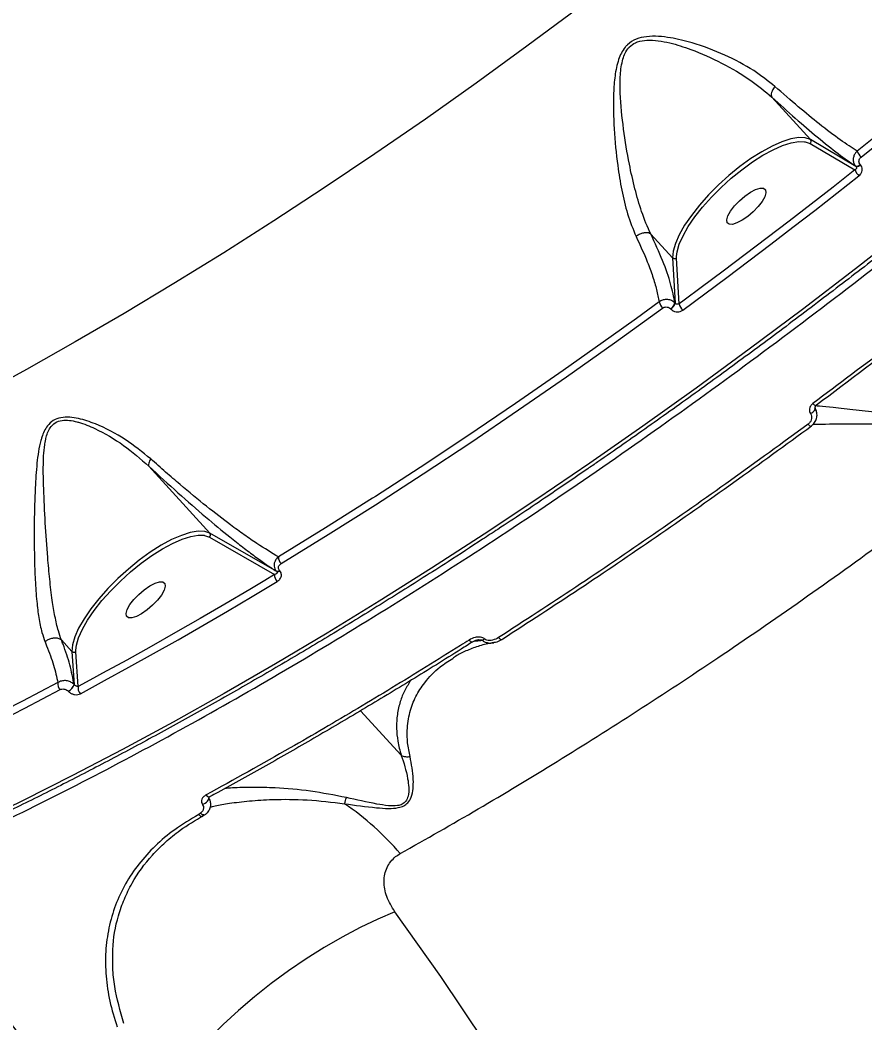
# Model space of a CAD drawing. Header units: millimetres. Extents: x -6028 to 5958, y -6064 to 4137.
# Drawn here: x 1161.4 to 1311.6, y -517.9 to -339.7 of the extents above; entities that cross this region are included whole.
import ezdxf

# ---------------------------------------------------------------- set-up
doc = ezdxf.new("R2010")
doc.units = ezdxf.units.MM
for name, color, linetype in [('DIKOM_ОБЪЕКТ', 7, 'Continuous'), ('DIKOM_РАЗМЕР_ЗОНА', 7, 'Continuous'), ('DIKOM_РАЗМЕР_ОБЪЕКТА', 7, 'Continuous')]:
    doc.layers.add(name, color=color, linetype=linetype)
doc.styles.add('style1', font='arial.ttf', dxfattribs={"width": 0.8})
doc.dimstyles.new('1-50', dxfattribs={"dimtxt": 300, "dimasz": 200, "dimexe": 100, "dimexo": 0, "dimgap": 100, "dimtad": 1, "dimtxsty": 'style1', "dimcen": 200, "dimclrd": 7, "dimclre": 7, "dimclrt": 7, "dimadec": 1, "dimazin": 2, "dimtfac": 1, "dimtmove": 0, "dimatfit": 2, "dimfxl": 0, "dimlwd": 25, "dimlwe": 18, "dimarcsym": 0})

# ---------------------------------------------------------------- blocks, each defined once
blk = doc.blocks.new('*D9')
at = {"layer": 'Defpoints', "color": 0, "transparency": 16777216}
for p in [(-6027.56, 1459.58), (4556.58, 1382.7), (4556.58, -5964.37)]:
    blk.add_point(p, dxfattribs=at)
at = {"layer": 'DIKOM_РАЗМЕР_ЗОНА', "color": 7, "lineweight": 18, "transparency": 16777216}
for p, q in [((-6027.56, 1459.58), (-6027.56, -6064.37)), ((4556.58, 1382.7), (4556.58, -6064.37))]:
    blk.add_line(p, q, dxfattribs=at)
at = {"layer": 'DIKOM_РАЗМЕР_ЗОНА', "color": 7, "lineweight": 25, "transparency": 16777216}
blk.add_line((-5827.56, -5964.37), (4356.58, -5964.37), dxfattribs=at)
at = {"layer": 'DIKOM_РАЗМЕР_ЗОНА', "color": 7, "transparency": 16777216}
for points in [[(-5827.56, -5931.03), (-5827.56, -5997.7), (-6027.56, -5964.37)], [(4356.58, -5931.03), (4356.58, -5997.7), (4556.58, -5964.37)]]:
    blk.add_solid(points, dxfattribs=at)
at = {"layer": 'DIKOM_РАЗМЕР_ЗОНА', "color": 7, "transparency": 16777216, "insert": (157.08, -5711.2), "char_height": 300, "attachment_point": 5, "style": 'style1'}
blk.add_mtext('10600', dxfattribs=at)
blk = doc.blocks.new('*D11')
at = {"layer": 'Defpoints', "color": 0, "transparency": 16777216}
for p in [(259.43, 2965.58), (1920.55, -3002.33), (4022.59, -3002.33)]:
    blk.add_point(p, dxfattribs=at)
at = {"layer": 'DIKOM_РАЗМЕР_ОБЪЕКТА', "color": 7, "lineweight": 18, "transparency": 16777216}
for p, q in [((259.43, 2965.58), (4122.59, 2965.58)), ((1920.55, -3002.33), (4122.59, -3002.33))]:
    blk.add_line(p, q, dxfattribs=at)
at = {"layer": 'DIKOM_РАЗМЕР_ОБЪЕКТА', "color": 7, "lineweight": 25, "transparency": 16777216}
blk.add_line((4022.59, 2765.58), (4022.59, -2802.33), dxfattribs=at)
at = {"layer": 'DIKOM_РАЗМЕР_ОБЪЕКТА', "color": 7, "transparency": 16777216}
for points in [[(3989.25, 2765.58), (4055.92, 2765.58), (4022.59, 2965.58)], [(3989.25, -2802.33), (4055.92, -2802.33), (4022.59, -3002.33)]]:
    blk.add_solid(points, dxfattribs=at)
at = {"layer": 'DIKOM_РАЗМЕР_ОБЪЕКТА', "color": 7, "transparency": 16777216, "insert": (3769.41, -24.42), "char_height": 300, "attachment_point": 5, "rotation": 90, "style": 'style1'}
blk.add_mtext('6000', dxfattribs=at)
blk = doc.blocks.new('*D12')
at = {"layer": 'Defpoints', "color": 0, "transparency": 16777216}
for p in [(3056.58, 1987.9), (-4027.97, 676.5), (3056.58, -3714.77)]:
    blk.add_point(p, dxfattribs=at)
at = {"layer": 'DIKOM_РАЗМЕР_ОБЪЕКТА', "color": 7, "lineweight": 18, "transparency": 16777216}
for p, q in [((3056.58, 1987.9), (3056.58, -3814.77)), ((-4027.97, 676.5), (-4027.97, -3814.77))]:
    blk.add_line(p, q, dxfattribs=at)
at = {"layer": 'DIKOM_РАЗМЕР_ОБЪЕКТА', "color": 7, "lineweight": 25, "transparency": 16777216}
blk.add_line((-3827.97, -3714.77), (2856.58, -3714.77), dxfattribs=at)
at = {"layer": 'DIKOM_РАЗМЕР_ОБЪЕКТА', "color": 7, "transparency": 16777216}
for points in [[(-3827.97, -3681.44), (-3827.97, -3748.11), (-4027.97, -3714.77)], [(2856.58, -3681.44), (2856.58, -3748.11), (3056.58, -3714.77)]]:
    blk.add_solid(points, dxfattribs=at)
at = {"layer": 'DIKOM_РАЗМЕР_ОБЪЕКТА', "color": 7, "transparency": 16777216, "insert": (20, -3461.6), "char_height": 300, "attachment_point": 5, "style": 'style1'}
blk.add_mtext('7100', dxfattribs=at)

msp = doc.modelspace()

# ---------------------------------------------------------------- linework, layer by layer
at = {"layer": 'DIKOM_ОБЪЕКТ', "color": 7, "linetype": 'Continuous', "lineweight": 15}
for p, q in [((1295.007, -353.388), (1301.889, -360.949)), ((1301.85, -361.645), (1309.79, -366.324)), ((1309.976, -365.715), (1301.889, -360.949)), ((1313.742, -360.16), (1310.182, -362.993)), ((1310.768, -365.401), (1310.717, -365.346)), ((1309.79, -366.324), (1309.497, -366.556)), ((1309.925, -365.66), (1309.976, -365.715)), ((1273.521, -377.72), (1277.386, -381.966)), ((1277.386, -381.966), (1277.843, -390.033)), ((1278.09, -382.024), (1278.088, -381.735)), ((1278.547, -390.109), (1278.09, -382.024)), ((1274.991, -389.785), (1270.95, -392.722)), ((1277.843, -390.033), (1277.808, -389.995)), ((1279.428, -389.462), (1278.547, -390.109)), ((1277.034, -391.018), (1277.069, -391.056)), ((1184.322, -418.984), (1195.169, -430.902)), ((1207.051, -437.732), (1195.169, -430.902)), ((1195.13, -431.597), (1206.672, -438.232)), ((1206.672, -438.232), (1204.937, -439.277)), ((1206.985, -437.66), (1207.051, -437.732)), ((1207.596, -437.589), (1207.53, -437.517)), ((1168.798, -449.867), (1168.793, -449.862)), ((1168.798, -449.867), (1170.666, -451.919)), ((1170.666, -451.919), (1171.052, -457.82)), ((1171.369, -451.976), (1171.367, -451.687)), ((1171.772, -458.121), (1171.369, -451.976)), ((1238.337, -453.148), (1238.453, -453.07)), ((1171.052, -457.82), (1171.032, -457.798)), ((1174.479, -456.666), (1171.772, -458.121)), ((1170.003, -458.984), (1170.024, -459.007)), ((1229.153, -470.371), (1221.952, -462.459)), ((1193.529, -480.675), (1193.184, -480.913))]:
    msp.add_line(p, q, dxfattribs=at)
at = {"layer": 'DIKOM_ОБЪЕКТ', "color": 7, "linetype": 'Continuous', "lineweight": 15, "flags": 128}
for points in [[(1310.89, -364.038), (1319.828, -356.881), (1328.733, -349.608), (1337.598, -342.223), (1346.416, -334.733), (1355.18, -327.142), (1363.884, -319.458), (1372.52, -311.685), (1381.083, -303.831)], [(1260.54, -337.663), (1251.513, -344.363), (1242.485, -350.906), (1233.464, -357.287), (1224.459, -363.498), (1215.477, -369.535), (1206.528, -375.392), (1197.62, -381.064), (1188.761, -386.544), (1179.959, -391.828), (1171.222, -396.911), (1162.559, -401.789), (1153.977, -406.456), (1145.485, -410.909), (1137.091, -415.143), (1128.801, -419.155), (1120.625, -422.94), (1112.569, -426.495), (1104.642, -429.817), (1096.85, -432.903), (1089.2, -435.749), (1081.701, -438.354), (1074.358, -440.715), (1067.179, -442.829)], [(1301.889, -360.949), (1300.973, -360.63), (1299.805, -360.587), (1298.411, -360.821), (1296.824, -361.327), (1295.082, -362.093), (1293.225, -363.101), (1291.296, -364.327), (1289.342, -365.743), (1287.406, -367.315), (1285.535, -369.008), (1283.772, -370.781), (1282.159, -372.593), (1280.733, -374.401), (1279.528, -376.163), (1278.571, -377.838), (1277.886, -379.388), (1277.488, -380.774), (1277.386, -381.966)], [(1278.088, -381.735), (1278.188, -380.868), (1278.575, -379.524), (1279.239, -378.021), (1280.167, -376.397), (1281.335, -374.688), (1282.718, -372.935), (1284.282, -371.178), (1285.992, -369.459), (1287.806, -367.818), (1289.683, -366.293), (1291.578, -364.92), (1293.448, -363.731), (1295.249, -362.754), (1296.939, -362.011), (1298.477, -361.521), (1299.828, -361.294), (1300.848, -361.317)], [(1300.848, -361.317), (1300.962, -361.335), (1301.85, -361.645)], [(1309.497, -366.556), (1305.895, -369.384), (1301.997, -372.419), (1298.094, -375.431), (1294.189, -378.418), (1290.28, -381.379), (1286.37, -384.315), (1282.459, -387.225), (1279.428, -389.462)], [(1279.183, -391.244), (1283.104, -388.354), (1287.025, -385.437), (1290.944, -382.494), (1294.861, -379.525), (1298.776, -376.531), (1302.688, -373.513), (1306.596, -370.47), (1310.5, -367.403)], [(1293.889, -369.869), (1293.963, -370.382), (1293.756, -371.089), (1293.283, -371.934), (1292.584, -372.848), (1291.714, -373.758), (1290.745, -374.589), (1289.755, -375.275), (1288.824, -375.759), (1288.027, -376.002), (1287.43, -375.986), (1287.08, -375.71), (1287.005, -375.198), (1287.213, -374.49), (1287.685, -373.645), (1288.385, -372.731), (1289.254, -371.821), (1290.223, -370.99), (1291.213, -370.305), (1292.144, -369.82), (1292.941, -369.577), (1293.539, -369.594), (1293.889, -369.869)], [(1319.287, -376.578), (1309.878, -383.928), (1300.449, -391.136), (1291.008, -398.195), (1281.562, -405.101), (1272.121, -411.847), (1262.692, -418.427), (1253.282, -424.836), (1243.901, -431.069), (1234.554, -437.121), (1225.252, -442.985), (1216.001, -448.658), (1206.809, -454.134), (1197.684, -459.41), (1188.633, -464.479), (1179.665, -469.339), (1170.787, -473.985), (1162.005, -478.414), (1153.329, -482.62)], [(1207.822, -436.308), (1216.194, -431.151), (1224.606, -425.838), (1233.054, -420.372), (1241.531, -414.757), (1250.032, -408.998), (1258.551, -403.097), (1267.083, -397.06), (1275.62, -390.89)], [(1270.95, -392.722), (1266.472, -395.942), (1257.96, -401.966), (1249.459, -407.853), (1240.977, -413.6), (1232.518, -419.202), (1224.574, -424.346)], [(1302.323, -407.836), (1302.446, -407.963), (1302.564, -408.069), (1302.672, -408.149), (1302.766, -408.2), (1302.842, -408.221), (1302.898, -408.211), (1302.906, -408.206)], [(1302.906, -408.206), (1302.931, -408.169), (1302.941, -408.098)], [(1301.897, -409.649), (1302.104, -409.525), (1302.298, -409.383), (1302.468, -409.231), (1302.604, -409.078), (1302.697, -408.934), (1302.743, -408.805), (1302.738, -408.701), (1302.722, -408.669)], [(1301.454, -411.518), (1301.572, -411.639), (1301.685, -411.741), (1301.79, -411.82), (1301.882, -411.874), (1301.96, -411.899), (1302.019, -411.896), (1302.059, -411.865), (1302.077, -411.806)], [(1224.574, -424.346), (1224.089, -424.656), (1215.695, -429.958), (1207.343, -435.104)], [(1195.169, -430.902), (1194.253, -430.582), (1193.084, -430.539), (1191.691, -430.773), (1190.104, -431.279), (1188.362, -432.045), (1186.505, -433.053), (1184.576, -434.279), (1182.621, -435.695), (1180.685, -437.268), (1178.814, -438.96), (1177.052, -440.733), (1175.438, -442.545), (1174.013, -444.353), (1172.807, -446.115), (1171.851, -447.791), (1171.166, -449.34), (1170.767, -450.727), (1170.666, -451.919)], [(1171.367, -451.687), (1171.468, -450.82), (1171.854, -449.475), (1172.519, -447.973), (1173.447, -446.348), (1174.616, -444.639), (1175.999, -442.886), (1177.563, -441.129), (1179.272, -439.41), (1181.087, -437.769), (1182.964, -436.244), (1184.859, -434.871), (1186.729, -433.683), (1188.53, -432.705), (1190.219, -431.963), (1191.758, -431.473), (1193.109, -431.246), (1194.128, -431.27)], [(1194.128, -431.27), (1194.242, -431.288), (1195.13, -431.597)], [(1172.152, -459.419), (1176.462, -457.095), (1180.792, -454.722), (1185.14, -452.301), (1189.507, -449.831), (1193.89, -447.314), (1198.29, -444.75), (1202.706, -442.14), (1207.136, -439.483)], [(1204.937, -439.277), (1202.252, -440.883), (1197.847, -443.487), (1193.458, -446.045), (1189.084, -448.556), (1184.728, -451.02), (1180.39, -453.436), (1176.071, -455.803), (1174.479, -456.666)], [(1187.169, -439.822), (1187.243, -440.334), (1187.035, -441.041), (1186.563, -441.886), (1185.863, -442.801), (1184.994, -443.71), (1184.025, -444.541), (1183.035, -445.227), (1182.104, -445.711), (1181.307, -445.955), (1180.709, -445.938), (1180.359, -445.662), (1180.285, -445.15), (1180.492, -444.443), (1180.965, -443.598), (1181.664, -442.683), (1182.534, -441.773), (1183.503, -440.942), (1184.493, -440.257), (1185.424, -439.773), (1186.221, -439.529), (1186.818, -439.546), (1187.169, -439.822)], [(1241.226, -449.883), (1241.352, -450.009), (1241.478, -450.11), (1241.6, -450.181), (1241.712, -450.221), (1241.811, -450.227), (1241.893, -450.199), (1241.9, -450.195)], [(1246.459, -449.455), (1246.579, -449.575), (1246.698, -449.673), (1246.814, -449.745), (1246.921, -449.789), (1247.017, -449.803), (1247.098, -449.787), (1247.121, -449.775)], [(1247.121, -449.775), (1247.161, -449.741), (1247.204, -449.668)], [(1168.153, -457.446), (1161.884, -460.732), (1155.662, -463.908), (1149.492, -466.975), (1143.374, -469.931), (1137.312, -472.775), (1131.308, -475.505), (1125.365, -478.12), (1119.485, -480.62)], [(1119.771, -481.926), (1125.663, -479.42), (1131.62, -476.799), (1137.637, -474.063), (1143.712, -471.213), (1149.843, -468.25), (1156.028, -465.177), (1162.263, -461.993), (1168.546, -458.701)], [(1193.856, -479.113), (1194.1, -479.013), (1194.345, -478.872), (1194.57, -478.703), (1194.758, -478.519), (1194.893, -478.335), (1194.964, -478.166), (1194.967, -478.026), (1194.94, -477.966)], [(1193.184, -480.913), (1193.306, -481.031), (1193.432, -481.125), (1193.558, -481.192), (1193.68, -481.228), (1193.794, -481.233), (1193.895, -481.207), (1193.91, -481.199)], [(1193.529, -480.675), (1193.69, -480.789), (1193.856, -480.872), (1194.018, -480.921), (1194.171, -480.934), (1194.306, -480.91), (1194.42, -480.851), (1194.437, -480.837)], [(1193.91, -481.199), (1193.981, -481.149), (1194.005, -481.125)], [(1228.054, -498.2), (1224.996, -499.501), (1221.862, -501.001), (1218.681, -502.686), (1215.481, -504.542), (1212.293, -506.551), (1209.145, -508.696), (1206.066, -510.955), (1203.084, -513.31), (1200.226, -515.738), (1197.519, -518.217), (1194.986, -520.725), (1192.651, -523.239), (1190.535, -525.736), (1188.659, -528.193), (1187.037, -530.588)], [(1312.964, -672.487), (1309.045, -659.258), (1304.785, -646.12), (1300.186, -633.082), (1295.249, -620.15), (1289.979, -607.331), (1284.378, -594.632), (1278.449, -582.061), (1272.195, -569.625), (1265.619, -557.329), (1258.726, -545.181), (1251.519, -533.188), (1244.002, -521.356), (1236.179, -509.691), (1228.054, -498.2)]]:
    msp.add_lwpolyline(points, dxfattribs=at)
at = {"layer": 'DIKOM_ОБЪЕКТ', "color": 7, "linetype": 'Continuous', "lineweight": 15}
for centre, radius, start, end in [((1301.504, -361.276), 0.505, 313.18746, 40.31093), ((1313.495, -361.513), 3.629, 204.0652, 224.09506), ((1310.004, -364.702), 0.961, 265.3323, 317.94419), ((1310.054, -364.757), 0.961, 265.32293, 317.95357), ((1312.84, -365.09), 3.29, 202.03812, 224.67724), ((1277.356, -389.169), 2.445, 194.6019, 224.74248), ((1276.143, -389.54), 1.726, 301.08576, 344.71435), ((1276.178, -389.578), 1.726, 301.08702, 344.7131), ((1280.821, -389.581), 2.335, 193.0538, 225.41808), ((1194.783, -431.229), 0.506, 313.2988, 40.32482), ((1208.983, -435.148), 1.64, 178.43101, 224.99545), ((1208.22, -438.369), 1.554, 174.94553, 225.77514), ((1207.109, -437.02), 0.652, 259.11082, 310.30781), ((1207.174, -437.091), 0.653, 259.14565, 310.27298), ((1243.144, -448.825), 1.161, 290.76487, 313.70591), ((1169.571, -457.691), 1.439, 170.22091, 224.58052), ((1169.187, -457.238), 1.928, 295.04878, 343.12555), ((1169.207, -457.26), 1.928, 295.04972, 343.11593), ((1173.134, -458.427), 1.396, 167.36781, 225.33228), ((1195.034, -477.081), 0.648, 211.77711, 286.51206), ((1211.879, -476.352), 7.692, 340.06766, 348.51602), ((1190.307, -521.074), 51.01, 40.65885, 55.62083)]:
    msp.add_arc(centre, radius, start, end, dxfattribs=at)
for points, knots in [([(1137.812, -491.644), (1140.978, -490.246), (1149.572, -486.451), (1163.985, -479.542), (1181.112, -470.719), (1198.605, -461.074), (1216.375, -450.669), (1234.341, -439.545), (1252.448, -427.734), (1270.668, -415.241), (1288.969, -402.099), (1307.294, -388.356), (1325.557, -374.076), (1343.673, -359.326), (1361.584, -344.147), (1379.255, -328.556), (1396.662, -312.586), (1413.753, -296.292), (1430.45, -279.75), (1446.674, -263.035), (1462.369, -246.199), (1477.499, -229.268), (1492.049, -212.272), (1505.98, -195.264), (1519.228, -178.322), (1531.731, -161.528), (1543.441, -144.933), (1554.323, -128.572), (1564.377, -112.464), (1573.577, -96.66), (1581.883, -81.231), (1589.255, -66.249), (1595.359, -52.444), (1600.337, -39.752), (1604.338, -28.1), (1607.601, -16.868), (1610.115, -6.103), (1611.861, 4.099), (1612.835, 13.712), (1613.083, 21.834), (1612.812, 26.617), (1612.701, 28.566)], [0, 0, 0, 0, 0.0156528, 0.04248985, 0.06941153, 0.0963763, 0.12334105, 0.15026276, 0.17709987, 0.20393689, 0.23085856, 0.25782329, 0.28478808, 0.31170974, 0.3385468, 0.36538389, 0.39230554, 0.4192703, 0.44623507, 0.47315673, 0.49999378, 0.52683087, 0.55375249, 0.58071731, 0.60768201, 0.63460366, 0.66144074, 0.68827776, 0.71519938, 0.74216405, 0.76912881, 0.79605055, 0.82288755, 0.84596662, 0.86916829, 0.89239741, 0.91562643, 0.93882812, 0.96158796, 0.98434806, 1, 1, 1, 1]), ([(1229.004, -487.838), (1233.602, -485.233), (1242.805, -480.021), (1256.869, -471.527), (1271.078, -462.568), (1285.61, -452.988), (1300.435, -442.789), (1315.526, -431.973), (1330.639, -420.71), (1346.166, -408.69), (1362.067, -395.897), (1378.286, -382.331), (1394.494, -368.248), (1410.629, -353.674), (1426.632, -338.65), (1442.133, -323.524), (1457.088, -308.351), (1471.47, -293.186), (1485.531, -277.764), (1499.206, -262.127), (1512.435, -246.327), (1524.917, -230.723), (1536.626, -215.366), (1547.556, -200.297), (1557.895, -185.258), (1567.58, -170.304), (1576.559, -155.489), (1584.103, -142.084), (1590.387, -130.052), (1595.607, -119.294), (1600.298, -108.781), (1604.44, -98.552), (1608.016, -88.652), (1611.019, -79.081), (1613.494, -69.811), (1614.652, -63.936), (1615.232, -60.998)], [0, 0, 0, 0, 0.0277652, 0.0555638, 0.0833622, 0.1111275, 0.1400314, 0.1689728, 0.1979142, 0.2268179, 0.2582447, 0.2896958, 0.3211226, 0.3534672, 0.3858385, 0.4181832, 0.449506, 0.480853, 0.5121758, 0.5444126, 0.5766757, 0.6089124, 0.640161, 0.6714336, 0.702682, 0.7348412, 0.7670267, 0.7991857, 0.8241464, 0.849107, 0.874267, 0.8994271, 0.9244696, 0.9495121, 0.9747561, 1, 1, 1, 1]), ([(1295.583, -351.496), (1294.36, -350.524), (1291.696, -348.408), (1286.671, -345.801), (1281.632, -343.882), (1277.615, -342.897), (1274.878, -342.556), (1272.821, -342.565), (1270.879, -342.991), (1269.644, -343.773), (1268.532, -344.984), (1267.645, -346.825), (1267.099, -349.621), (1266.79, -353.735), (1266.927, -359.099), (1267.487, -364.922), (1268.325, -369.977), (1269.33, -374.343), (1270.356, -376.851), (1270.889, -378.154)], [0, 0, 0, 0, 0.0790202, 0.1721801, 0.2680601, 0.3287301, 0.3610597, 0.3939002, 0.4223328, 0.4513203, 0.4599443, 0.4989931, 0.5446057, 0.591436, 0.6876204, 0.7865818, 0.8546775, 0.924445, 1, 1, 1, 1]), ([(1273.517, -377.716), (1273.517, -377.715), (1272.92, -376.505), (1271.874, -373.912), (1270.652, -369.675), (1269.551, -364.758), (1268.609, -359.039), (1268.073, -353.831), (1268.045, -349.767), (1268.32, -347.09), (1269.023, -345.284), (1269.908, -344.257), (1270.516, -343.834), (1271.557, -343.409), (1272.932, -343.195), (1274.869, -343.333), (1277.488, -343.855), (1281.32, -345.081), (1286.217, -347.274), (1291.086, -350.122), (1293.849, -352.365), (1295.006, -353.386), (1295.006, -353.386)], [0, 0, 0, 0, 0.000033, 0.0757467, 0.1448045, 0.2155397, 0.3132731, 0.4135102, 0.4588792, 0.5050098, 0.5417996, 0.5497221, 0.5702066, 0.5763434, 0.6030615, 0.6346131, 0.6669132, 0.7278318, 0.8227086, 0.9198195, 0.9999834, 1, 1, 1, 1]), ([(1295.583, -351.496), (1295.535, -351.557), (1295.393, -351.734), (1295.156, -352.102), (1294.946, -352.581), (1294.867, -353.065), (1294.959, -353.279), (1295.006, -353.386)], [0, 0, 0, 0, 0.087317, 0.2536174, 0.5023989, 0.7512108, 1, 1, 1, 1]), ([(1310.182, -362.993), (1309.231, -362.379), (1307.302, -361.135), (1303.69, -358.373), (1299.774, -355.172), (1296.991, -352.73), (1295.583, -351.496)], [0, 0, 0, 0, 0.26256012, 0.5326637, 0.76364914, 1, 1, 1, 1]), ([(1295.006, -353.386), (1295.006, -353.387), (1295.006, -353.387), (1295.007, -353.388), (1295.007, -353.388), (1295.007, -353.388)], [0, 0, 0, 0, 0.383366, 0.9092902, 1, 1, 1, 1]), ([(1295.007, -353.388), (1296.428, -354.673), (1299.303, -357.273), (1303.277, -360.651), (1306.982, -363.622), (1308.935, -364.974), (1309.925, -365.66)], [0, 0, 0, 0, 0.2328892, 0.4712979, 0.7319737, 1, 1, 1, 1]), ([(1310.182, -362.993), (1310.06, -363.119), (1309.786, -363.403), (1309.533, -363.957), (1309.455, -364.574), (1309.573, -365.178), (1309.808, -365.499), (1309.925, -365.66)], [0, 0, 0, 0, 0.1700313, 0.3807961, 0.5866929, 0.7931048, 1, 1, 1, 1]), ([(1310.5, -367.403), (1310.602, -367.311), (1310.829, -367.104), (1311.045, -366.691), (1311.12, -366.227), (1311.039, -365.77), (1310.858, -365.524), (1310.768, -365.401)], [0, 0, 0, 0, 0.1741834, 0.3895887, 0.5958167, 0.7978914, 1, 1, 1, 1]), ([(1310.717, -365.346), (1310.658, -365.265), (1310.538, -365.103), (1310.485, -364.802), (1310.535, -364.5), (1310.677, -364.232), (1310.824, -364.098), (1310.89, -364.038)], [0, 0, 0, 0, 0.2039697, 0.4080181, 0.6135369, 0.8265304, 1, 1, 1, 1]), ([(1309.976, -365.715), (1310.001, -365.749), (1310.032, -365.789), (1310.065, -365.878), (1310.075, -365.986), (1310.024, -366.125), (1309.925, -366.243), (1309.832, -366.299), (1309.79, -366.324)], [0, 0, 0, 0, 0.14439, 0.1755184, 0.3625533, 0.5710411, 0.804785, 1, 1, 1, 1]), ([(1273.517, -377.716), (1273.381, -377.646), (1273.108, -377.506), (1272.525, -377.485), (1271.891, -377.611), (1271.363, -377.84), (1271.042, -378.04), (1270.92, -378.131), (1270.889, -378.154)], [0, 0, 0, 0, 0.2126708, 0.4254055, 0.6381009, 0.850801, 0.9618984, 1, 1, 1, 1]), ([(1273.521, -377.72), (1273.52, -377.719), (1273.519, -377.717), (1273.518, -377.716), (1273.517, -377.716)], [0, 0, 0, 0, 0.6042685, 1, 1, 1, 1]), ([(1277.808, -389.995), (1277.594, -388.895), (1277.162, -386.669), (1275.723, -382.52), (1274.26, -379.33), (1273.521, -377.72)], [0, 0, 0, 0, 0.3257376, 0.6596843, 1, 1, 1, 1]), ([(1318.328, -378.157), (1318.078, -378.355), (1314.871, -380.901), (1308.685, -385.68), (1299.777, -392.478), (1290.856, -399.129), (1281.931, -405.65), (1273.012, -412.013), (1266.469, -416.612), (1262.907, -419.041), (1262.309, -419.448)], [0, 0, 0, 0, 0.013452, 0.1725224, 0.3315939, 0.490667, 0.6497433, 0.8088217, 0.9679018, 1, 1, 1, 1]), ([(1270.889, -378.154), (1271.6, -379.692), (1272.759, -382.197), (1273.876, -385.275), (1274.606, -387.688), (1274.861, -389.078), (1274.991, -389.785)], [0, 0, 0, 0, 0.3422184, 0.5572701, 0.7746042, 1, 1, 1, 1]), ([(1337.325, -380.774), (1336.812, -381.186), (1334.249, -383.245), (1327.155, -388.889), (1316.003, -397.588), (1306.886, -404.418), (1302.323, -407.836)], [0, 0, 0, 0, 0.0441414, 0.2207136, 0.6100128, 1, 1, 1, 1]), ([(1302.941, -408.098), (1308.769, -403.727), (1320.442, -394.972), (1332.047, -385.728), (1337.857, -381.099)], [0, 0, 0, 0, 0.4992724, 1, 1, 1, 1]), ([(1278.09, -382.024), (1278.075, -382.035), (1278.046, -382.055), (1277.965, -382.097), (1277.837, -382.134), (1277.667, -382.128), (1277.506, -382.074), (1277.426, -382.002), (1277.386, -381.966)], [0, 0, 0, 0, 0.070269, 0.141431, 0.3561154, 0.5707507, 0.7854023, 1, 1, 1, 1]), ([(1277.808, -389.995), (1277.706, -389.9), (1277.451, -389.66), (1276.908, -389.416), (1276.236, -389.332), (1275.555, -389.443), (1275.179, -389.671), (1274.991, -389.785)], [0, 0, 0, 0, 0.1423696, 0.3572703, 0.5716811, 0.7857329, 1, 1, 1, 1]), ([(1278.547, -390.109), (1278.5, -390.135), (1278.406, -390.189), (1278.235, -390.211), (1278.067, -390.184), (1277.931, -390.119), (1277.868, -390.057), (1277.843, -390.033)], [0, 0, 0, 0, 0.2150279, 0.4300947, 0.6448559, 0.8593534, 1, 1, 1, 1]), ([(1275.62, -390.89), (1275.714, -390.833), (1275.903, -390.721), (1276.245, -390.671), (1276.582, -390.718), (1276.855, -390.846), (1276.983, -390.969), (1277.034, -391.018)], [0, 0, 0, 0, 0.2142693, 0.4284356, 0.6428824, 0.8576926, 1, 1, 1, 1]), ([(1277.069, -391.056), (1277.144, -391.129), (1277.335, -391.312), (1277.741, -391.503), (1278.245, -391.574), (1278.758, -391.498), (1279.041, -391.329), (1279.183, -391.244)], [0, 0, 0, 0, 0.1407595, 0.3552677, 0.5700418, 0.7849645, 1, 1, 1, 1]), ([(1302.344, -411.55), (1302.487, -411.545), (1303.233, -411.519), (1305.508, -411.461), (1309.211, -411.439), (1313.866, -411.498), (1318.049, -411.562), (1321.491, -411.535), (1324.246, -411.38), (1326.776, -411.003), (1328.938, -410.184), (1330.491, -408.991), (1331.552, -407.369), (1332.202, -405.552), (1332.79, -402.683), (1332.987, -398.983), (1332.86, -395.913), (1332.679, -394.43), (1332.642, -394.13)], [0, 0, 0, 0, 0.0178161, 0.0930493, 0.1942301, 0.2983825, 0.3968047, 0.447226, 0.4975876, 0.5521782, 0.5864582, 0.6213322, 0.658936, 0.7011305, 0.7444695, 0.8560603, 0.9708105, 1, 1, 1, 1]), ([(1330.117, -394.092), (1330.117, -394.093), (1330.199, -394.39), (1330.569, -395.884), (1331.111, -398.913), (1331.401, -402.534), (1331.189, -405.375), (1330.808, -407.096), (1330.026, -408.556), (1329.136, -409.299), (1328.166, -409.83), (1326.606, -410.305), (1324.261, -410.421), (1321.692, -410.315), (1318.395, -410.006), (1314.396, -409.532), (1309.855, -408.989), (1306.224, -408.601), (1303.84, -408.379), (1302.992, -408.294), (1302.748, -408.27)], [0, 0, 0, 0, 0.0001094, 0.0295252, 0.1423158, 0.2575715, 0.2985798, 0.3403448, 0.3747096, 0.4000114, 0.4057999, 0.4370249, 0.4891598, 0.5383723, 0.5876457, 0.6885673, 0.7915259, 0.8967265, 0.970228, 1, 1, 1, 1]), ([(1302.323, -407.836), (1302.272, -407.877), (1302.085, -408.026), (1301.842, -408.344), (1301.691, -408.791), (1301.692, -409.248), (1301.829, -409.515), (1301.897, -409.649)], [0, 0, 0, 0, 0.0918586, 0.3355727, 0.5630805, 0.7814428, 1, 1, 1, 1]), ([(1301.897, -409.649), (1301.966, -409.786), (1302.105, -410.06), (1302.107, -410.529), (1301.952, -410.99), (1301.702, -411.321), (1301.507, -411.476), (1301.454, -411.518)], [0, 0, 0, 0, 0.2168852, 0.4335071, 0.6619887, 0.9080915, 1, 1, 1, 1]), ([(1302.077, -411.806), (1302.16, -411.734), (1302.466, -411.467), (1302.853, -410.897), (1303.075, -410.108), (1303.041, -409.313), (1302.803, -408.857), (1302.683, -408.627)], [0, 0, 0, 0, 0.0902995, 0.3322278, 0.5590739, 0.7776057, 1, 1, 1, 1]), ([(1302.912, -408.211), (1302.874, -408.239), (1302.774, -408.311), (1302.7, -408.453), (1302.675, -408.573), (1302.711, -408.636), (1302.729, -408.668)], [0, 0, 0, 0, 0.1586856, 0.420711, 0.7046267, 1, 1, 1, 1]), ([(1184.661, -417.704), (1183.185, -416.505), (1180.194, -414.076), (1175.73, -411.732), (1172.327, -410.575), (1170.245, -410.24), (1168.686, -410.281), (1167.28, -410.792), (1166.056, -411.965), (1165.469, -413.291), (1164.814, -415.487), (1164.39, -418.472), (1164.074, -423.321), (1163.939, -428.967), (1163.954, -434.5), (1164.112, -439.245), (1164.361, -442.829), (1164.758, -445.97), (1165.24, -448.381), (1165.688, -449.654), (1165.876, -450.188)], [0, 0, 0, 0, 0.0952097, 0.1929564, 0.2448008, 0.2710692, 0.2981699, 0.3242901, 0.3503868, 0.3910753, 0.4019412, 0.471963, 0.543809, 0.6393965, 0.7378503, 0.7988542, 0.8613624, 0.9113729, 0.9628361, 1, 1, 1, 1]), ([(1168.793, -449.862), (1168.793, -449.861), (1168.59, -449.341), (1168.167, -448.071), (1167.618, -445.702), (1167.119, -442.625), (1166.7, -439.094), (1166.29, -434.46), (1165.899, -429.009), (1165.653, -423.483), (1165.513, -418.684), (1165.698, -415.749), (1166.13, -413.581), (1166.552, -412.31), (1167.608, -411.19), (1168.859, -410.775), (1170.21, -410.802), (1171.197, -411.007), (1172.718, -411.428), (1175.597, -412.615), (1179.93, -415.143), (1182.858, -417.704), (1184.322, -418.984)], [0, 0, 0, 0, 0.0000226, 0.0363145, 0.0868666, 0.1374741, 0.2000248, 0.2626574, 0.3615632, 0.4606176, 0.5321661, 0.6034454, 0.6140969, 0.65307, 0.6771854, 0.7012026, 0.7242273, 0.7474007, 0.7523225, 0.8038434, 0.9018845, 1, 1, 1, 1]), ([(1301.454, -411.518), (1296.87, -414.871), (1287.701, -421.578), (1273.931, -431.223), (1260.165, -440.576), (1251.028, -446.496), (1246.459, -449.455)], [0, 0, 0, 0, 0.2491005, 0.4981996, 0.7490999, 1, 1, 1, 1]), ([(1247.204, -449.668), (1251.73, -446.735), (1260.781, -440.871), (1274.483, -431.562), (1288.254, -421.918), (1297.469, -415.177), (1302.077, -411.806)], [0, 0, 0, 0, 0.2490998, 0.4982006, 0.7490997, 1, 1, 1, 1]), ([(1184.661, -417.704), (1184.625, -417.761), (1184.507, -417.947), (1184.34, -418.293), (1184.227, -418.703), (1184.289, -418.889), (1184.32, -418.982)], [0, 0, 0, 0, 0.107463, 0.3494848, 0.6746925, 1, 1, 1, 1]), ([(1207.343, -435.104), (1206.129, -434.384), (1204.293, -433.297), (1201.294, -431.219), (1198.373, -429.091), (1194.627, -426.192), (1190.688, -422.949), (1187.321, -420.064), (1185.548, -418.49), (1184.661, -417.704)], [0, 0, 0, 0, 0.2227155, 0.336732, 0.4507471, 0.6310031, 0.8132776, 0.9066473, 1, 1, 1, 1]), ([(1184.32, -418.982), (1186.072, -420.595), (1189.62, -423.864), (1194.423, -428.038), (1198.199, -431.169), (1201.057, -433.426), (1203.225, -435.065), (1205.23, -436.507), (1206.4, -437.276), (1206.985, -437.66)], [0, 0, 0, 0, 0.1852065, 0.3752253, 0.5580272, 0.6672734, 0.776524, 0.8882647, 1, 1, 1, 1]), ([(1184.322, -418.984), (1184.322, -418.984), (1184.321, -418.983), (1184.321, -418.983), (1184.32, -418.982), (1184.32, -418.982)], [0, 0, 0, 0, 0.4504368, 0.8305187, 1, 1, 1, 1]), ([(1262.309, -419.448), (1259.942, -421.071), (1254.61, -424.726), (1248.382, -428.892), (1244.533, -431.393), (1243.629, -431.98)], [0, 0, 0, 0, 0.3791683, 0.8541848, 1, 1, 1, 1]), ([(1243.629, -431.98), (1241.585, -433.317), (1236.593, -436.581), (1228.694, -441.584), (1219.933, -447.01), (1211.223, -452.256), (1202.569, -457.326), (1193.978, -462.213), (1185.457, -466.916), (1177.011, -471.429), (1168.647, -475.751), (1160.371, -479.877), (1152.19, -483.804), (1144.109, -487.529), (1136.134, -491.051), (1128.273, -494.365), (1120.529, -497.469), (1112.909, -500.362), (1105.419, -503.04), (1098.064, -505.502), (1090.849, -507.745), (1083.781, -509.769), (1076.864, -511.571), (1070.103, -513.149), (1063.503, -514.505), (1057.071, -515.631), (1051.725, -516.408), (1048.554, -516.771), (1047.418, -516.902)], [0, 0, 0, 0, 0.0274276, 0.0670042, 0.1065822, 0.1461614, 0.1857419, 0.2253238, 0.2649074, 0.3044929, 0.3440803, 0.3836692, 0.4232606, 0.4628551, 0.5024511, 0.542051, 0.5816533, 0.6212583, 0.6608677, 0.7004804, 0.7400966, 0.7797175, 0.8193416, 0.8589706, 0.8986036, 0.9382407, 0.9778814, 1, 1, 1, 1]), ([(1207.343, -435.104), (1207.312, -435.129), (1207.103, -435.303), (1206.804, -435.671), (1206.588, -436.222), (1206.557, -436.747), (1206.675, -437.246), (1206.881, -437.521), (1206.985, -437.66)], [0, 0, 0, 0, 0.0391292, 0.268311, 0.4663842, 0.6436499, 0.8199326, 1, 1, 1, 1]), ([(1207.53, -437.517), (1207.478, -437.447), (1207.374, -437.307), (1207.328, -437.063), (1207.367, -436.813), (1207.509, -436.558), (1207.684, -436.395), (1207.805, -436.319), (1207.822, -436.308)], [0, 0, 0, 0, 0.1672746, 0.3344243, 0.5091488, 0.7130436, 0.9577456, 1, 1, 1, 1]), ([(1207.051, -437.732), (1207.065, -437.75), (1207.094, -437.787), (1207.124, -437.863), (1207.117, -437.957), (1207.051, -438.059), (1206.917, -438.156), (1206.777, -438.208), (1206.685, -438.229), (1206.672, -438.232)], [0, 0, 0, 0, 0.0551958, 0.1097823, 0.2436504, 0.4175073, 0.6517542, 0.9518155, 1, 1, 1, 1]), ([(1207.136, -439.483), (1207.162, -439.467), (1207.351, -439.349), (1207.627, -439.092), (1207.847, -438.686), (1207.906, -438.292), (1207.836, -437.913), (1207.676, -437.697), (1207.596, -437.589)], [0, 0, 0, 0, 0.0392269, 0.2872354, 0.4951769, 0.6709959, 0.8352968, 1, 1, 1, 1]), ([(1165.876, -450.188), (1165.896, -450.169), (1166.062, -450.017), (1166.443, -449.761), (1167.07, -449.529), (1167.729, -449.462), (1168.347, -449.562), (1168.644, -449.762), (1168.793, -449.862)], [0, 0, 0, 0, 0.02595369, 0.20955943, 0.40717065, 0.60476957, 0.8023664, 1, 1, 1, 1]), ([(1165.876, -450.188), (1165.971, -450.422), (1166.567, -451.892), (1167.494, -454.483), (1167.93, -456.446), (1168.153, -457.446)], [0, 0, 0, 0, 0.08498044, 0.5334627, 1, 1, 1, 1]), ([(1171.032, -457.798), (1170.822, -456.665), (1170.426, -454.516), (1169.484, -451.67), (1168.892, -450.113), (1168.798, -449.867)], [0, 0, 0, 0, 0.4843369, 0.9185217, 1, 1, 1, 1]), ([(1241.226, -449.883), (1240.717, -450.205), (1238.171, -451.816), (1231.563, -455.944), (1221.453, -462.087), (1208.377, -469.755), (1199.456, -474.678), (1194.483, -477.422)], [0, 0, 0, 0, 0.0321559, 0.160792, 0.4182839, 0.6757751, 1, 1, 1, 1]), ([(1241.898, -450.18), (1241.205, -450.624), (1237.563, -452.951), (1231.021, -456.992), (1222.293, -462.283), (1213.646, -467.373), (1205.078, -472.261), (1198.935, -475.696), (1195.669, -477.448), (1195.214, -477.692)], [0, 0, 0, 0, 0.043785, 0.229851, 0.4154894, 0.6004876, 0.7850546, 0.9700186, 1, 1, 1, 1]), ([(1245.624, -450.328), (1245.26, -450.393), (1244.053, -450.61), (1242.222, -451.186), (1240.153, -452.008), (1238.97, -452.702), (1238.399, -453.037)], [0, 0, 0, 0, 0.1263126, 0.418967, 0.7195839, 1, 1, 1, 1]), ([(1243.947, -449.665), (1243.904, -449.632), (1243.767, -449.527), (1243.438, -449.393), (1242.921, -449.33), (1242.113, -449.423), (1241.577, -449.701), (1241.226, -449.883)], [0, 0, 0, 0, 0.0555033, 0.17839, 0.3494893, 0.572869, 1, 1, 1, 1]), ([(1242.917, -449.837), (1242.898, -449.838), (1242.699, -449.843), (1242.332, -449.954), (1242.054, -450.125), (1241.91, -450.215)], [0, 0, 0, 0, 0.0484213, 0.5053496, 1, 1, 1, 1]), ([(1242.165, -450.074), (1242.286, -450.06), (1242.747, -450.006), (1243.212, -449.951), (1243.556, -449.911)], [0, 0, 0, 0, 0.2615234, 1, 1, 1, 1]), ([(1242.917, -449.839), (1242.969, -449.833), (1243.103, -449.815), (1243.297, -449.825), (1243.47, -449.859), (1243.538, -449.9), (1243.556, -449.911)], [0, 0, 0, 0, 0.27047316, 0.68969148, 0.91897775, 1, 1, 1, 1]), ([(1243.556, -449.911), (1243.619, -449.961), (1243.823, -450.125), (1244.282, -450.338), (1244.927, -450.464), (1245.386, -450.395), (1245.607, -450.362)], [0, 0, 0, 0, 0.1145859, 0.3712633, 0.69726, 1, 1, 1, 1]), ([(1246.459, -449.455), (1246.125, -449.632), (1245.632, -449.893), (1244.887, -449.98), (1244.418, -449.922), (1244.113, -449.794), (1243.985, -449.695), (1243.947, -449.665)], [0, 0, 0, 0, 0.4385443, 0.6486837, 0.8192208, 0.9451556, 1, 1, 1, 1]), ([(1247.115, -449.764), (1247.031, -449.821), (1246.672, -450.061), (1246.16, -450.288), (1245.71, -450.341), (1245.606, -450.353)], [0, 0, 0, 0, 0.1910072, 0.8133542, 1, 1, 1, 1]), ([(1171.369, -451.976), (1171.358, -451.984), (1171.329, -452.005), (1171.249, -452.048), (1171.117, -452.086), (1170.947, -452.08), (1170.785, -452.026), (1170.706, -451.955), (1170.666, -451.919)], [0, 0, 0, 0, 0.05365, 0.1414404, 0.3560758, 0.5707911, 0.7853134, 1, 1, 1, 1]), ([(1230.736, -470.598), (1230.568, -469.779), (1230.233, -468.142), (1230.184, -465.49), (1230.604, -462.681), (1231.695, -459.876), (1233.462, -457.151), (1235.627, -454.852), (1237.561, -453.636), (1238.337, -453.148)], [0, 0, 0, 0, 0.0958663, 0.1917862, 0.3454907, 0.4997211, 0.6537354, 0.8609992, 1, 1, 1, 1]), ([(1171.032, -457.798), (1170.964, -457.731), (1170.741, -457.51), (1170.232, -457.225), (1169.512, -457.069), (1168.763, -457.127), (1168.356, -457.34), (1168.153, -457.446)], [0, 0, 0, 0, 0.0942741, 0.3122778, 0.5411861, 0.7714048, 1, 1, 1, 1]), ([(1171.772, -458.121), (1171.72, -458.123), (1171.621, -458.126), (1171.44, -458.077), (1171.275, -458), (1171.165, -457.923), (1171.098, -457.868), (1171.069, -457.838), (1171.052, -457.82)], [0, 0, 0, 0, 0.2685451, 0.5229014, 0.7426522, 0.8691919, 0.9243426, 1, 1, 1, 1]), ([(1230.868, -457.068), (1230.495, -457.645), (1229.743, -458.806), (1228.942, -460.818), (1228.422, -463.056), (1228.294, -465.419), (1228.495, -467.843), (1228.933, -469.526), (1229.153, -470.371)], [0, 0, 0, 0, 0.17288939, 0.34766157, 0.52605104, 0.70436656, 0.85150725, 1, 1, 1, 1]), ([(1168.546, -458.701), (1168.649, -458.659), (1168.856, -458.575), (1169.233, -458.578), (1169.597, -458.68), (1169.856, -458.836), (1169.969, -458.95), (1170.003, -458.984)], [0, 0, 0, 0, 0.2336701, 0.4673854, 0.6955776, 0.9087289, 1, 1, 1, 1]), ([(1170.024, -459.007), (1170.074, -459.058), (1170.239, -459.225), (1170.615, -459.452), (1171.144, -459.602), (1171.697, -459.606), (1172.001, -459.481), (1172.152, -459.419)], [0, 0, 0, 0, 0.0931794, 0.3039262, 0.5302659, 0.7652003, 1, 1, 1, 1]), ([(1229.163, -470.38), (1229.164, -470.381), (1229.635, -471.671), (1230.186, -473.552), (1230.548, -476.08), (1230.489, -477.467), (1230.092, -478.522), (1229.385, -479.113), (1228.305, -479.404), (1226.739, -479.355), (1223.679, -478.858), (1221.214, -478.294), (1219.418, -477.883)], [0, 0, 0, 0, 0.000315, 0.2742175, 0.3691443, 0.463544, 0.5235462, 0.5648666, 0.6061842, 0.6747246, 0.7630194, 1, 1, 1, 1]), ([(1229.153, -470.371), (1229.154, -470.372), (1229.157, -470.375), (1229.16, -470.378), (1229.163, -470.379), (1229.163, -470.38)], [0, 0, 0, 0, 0.3884417, 0.7823023, 1, 1, 1, 1]), ([(1229.163, -470.38), (1229.405, -470.47), (1229.851, -470.638), (1230.415, -470.64), (1230.692, -470.603), (1230.736, -470.598)], [0, 0, 0, 0, 0.4994936, 0.9205772, 1, 1, 1, 1]), ([(1219.111, -478.974), (1220.988, -479.24), (1223.584, -479.607), (1226.799, -479.855), (1228.475, -479.766), (1229.649, -479.388), (1230.477, -478.752), (1231.064, -477.678), (1231.316, -476.259), (1231.356, -473.728), (1230.999, -471.925), (1230.736, -470.598)], [0, 0, 0, 0, 0.2311263, 0.3196852, 0.3914275, 0.4367176, 0.4822445, 0.5456899, 0.6388379, 0.7342168, 1, 1, 1, 1]), ([(1194.483, -477.422), (1194.432, -477.452), (1194.187, -477.594), (1193.867, -477.906), (1193.683, -478.355), (1193.679, -478.763), (1193.797, -478.997), (1193.856, -479.113)], [0, 0, 0, 0, 0.08435859, 0.40265967, 0.6518385, 0.82549262, 1, 1, 1, 1]), ([(1219.418, -477.883), (1217.291, -477.47), (1212.982, -476.632), (1207.376, -476.157), (1202.757, -476.047), (1199.728, -476.125), (1198.26, -476.239), (1197.815, -476.273)], [0, 0, 0, 0, 0.2668316, 0.5405339, 0.7266552, 0.9169735, 1, 1, 1, 1]), ([(1193.856, -479.113), (1193.917, -479.235), (1194.04, -479.477), (1194.034, -479.906), (1193.875, -480.327), (1193.638, -480.565), (1193.529, -480.675)], [0, 0, 0, 0, 0.20969673, 0.41817161, 0.72986994, 1, 1, 1, 1]), ([(1194.941, -477.971), (1194.943, -477.973), (1195.116, -478.18), (1195.277, -478.691), (1195.3, -479.438), (1195.044, -480.131), (1194.735, -480.603), (1194.474, -480.784), (1194.422, -480.821)], [0, 0, 0, 0, 0.0030533, 0.2394966, 0.4666778, 0.6945124, 0.938979, 1, 1, 1, 1]), ([(1194.937, -477.96), (1194.937, -477.96), (1194.936, -477.959), (1194.936, -477.964), (1194.961, -477.995), (1194.977, -478.01), (1194.98, -478.013)], [0, 0, 0, 0, 0.1292898, 0.6493164, 0.9322206, 1, 1, 1, 1]), ([(1195.225, -477.716), (1195.152, -477.755), (1194.979, -477.847), (1194.939, -477.966), (1194.939, -477.96), (1194.939, -477.959)], [0, 0, 0, 0, 0.3682272, 0.8677112, 1, 1, 1, 1]), ([(1195.21, -479.559), (1195.5, -479.49), (1196.43, -479.268), (1198.758, -478.869), (1202.156, -478.45), (1206.783, -478.168), (1212.482, -478.189), (1216.877, -478.71), (1219.111, -478.974)], [0, 0, 0, 0, 0.06260956, 0.20045652, 0.36354091, 0.53119689, 0.76167308, 1, 1, 1, 1]), ([(1193.184, -480.913), (1191.723, -481.779), (1188.912, -483.446), (1185.397, -486.436), (1182.465, -489.651), (1180.09, -493.18), (1178.313, -496.984), (1177.136, -501.02), (1176.566, -505.243), (1176.641, -509.615), (1177.279, -514.085), (1178.204, -517.106), (1178.666, -518.613)], [0, 0, 0, 0, 0.10708357, 0.20597334, 0.30518576, 0.40407649, 0.50333556, 0.60291727, 0.70217835, 0.80134738, 0.90083426, 1, 1, 1, 1]), ([(1177.924, -505.842), (1177.922, -505.537), (1177.906, -503.129), (1178.573, -499.788), (1179.913, -495.907), (1181.724, -492.218), (1184.174, -488.816), (1187.224, -485.785), (1190.182, -483.355), (1192.619, -481.911), (1194.049, -481.064)], [0, 0, 0, 0, 0.0294313, 0.2324901, 0.3370899, 0.4416843, 0.6438029, 0.7479319, 0.8520631, 1, 1, 1, 1]), ([(1194.553, -480.73), (1194.448, -480.83), (1194.256, -481.011), (1194.008, -481.119), (1193.897, -481.168)], [0, 0, 0, 0, 0.54959393, 1, 1, 1, 1]), ([(1228.054, -498.2), (1227.505, -497.306), (1226.42, -495.54), (1225.956, -492.762), (1226.477, -490.264), (1227.704, -488.65), (1228.721, -488.014), (1229.004, -487.838)], [0, 0, 0, 0, 0.2385207, 0.4713339, 0.6968066, 0.9159873, 1, 1, 1, 1]), ([(1261.386, -746.094), (1261.033, -743.968), (1260.011, -737.801), (1258.081, -727.627), (1255.494, -715.597), (1252.593, -703.631), (1249.387, -691.733), (1245.873, -679.91), (1242.056, -668.17), (1237.937, -656.518), (1233.519, -644.961), (1228.803, -633.504), (1223.793, -622.155), (1218.491, -610.919), (1212.899, -599.803), (1207.022, -588.813), (1200.862, -577.953), (1194.423, -567.232), (1187.708, -556.653), (1180.72, -546.224), (1173.464, -535.949), (1165.944, -525.835), (1158.164, -515.886), (1150.124, -506.111), (1143.182, -498.055), (1138.888, -493.284), (1137.428, -491.662)], [0, 0, 0, 0, 0.0228178, 0.0662199, 0.1096225, 0.1530249, 0.1964274, 0.2398294, 0.2832317, 0.3266334, 0.3700355, 0.4134368, 0.4568382, 0.5002394, 0.5436402, 0.5870409, 0.6304411, 0.6738412, 0.7172409, 0.7606405, 0.8040401, 0.8474388, 0.8908377, 0.9342362, 0.9776342, 1, 1, 1, 1]), ([(1179.898, -518.016), (1179.263, -515.829), (1178.299, -512.515), (1177.872, -508.468), (1177.909, -506.616), (1177.924, -505.842)], [0, 0, 0, 0, 0.5304933, 0.8036783, 1, 1, 1, 1]), ([(1262.195, -748.161), (1266.22, -748.525), (1277.144, -749.513), (1295.475, -750.648), (1317.272, -751.409), (1339.548, -751.581), (1362.189, -751.174), (1385.092, -750.186), (1408.187, -748.614), (1431.44, -746.451), (1454.809, -743.711), (1478.22, -740.408), (1501.564, -736.559), (1524.733, -732.18), (1547.651, -727.28), (1570.276, -721.857), (1592.576, -715.931), (1614.484, -709.523), (1635.9, -702.666), (1656.721, -695.39), (1676.879, -687.714), (1696.325, -679.643), (1715.042, -671.198), (1732.977, -662.409), (1750.049, -653.317), (1766.177, -643.964), (1781.301, -634.377), (1795.376, -624.568), (1808.399, -614.557), (1820.34, -604.377), (1831.144, -594.075), (1840.76, -583.7), (1848.751, -573.769), (1855.299, -564.298), (1860.591, -555.298), (1864.944, -546.302), (1868.342, -537.352), (1870.759, -528.527), (1872.189, -519.85), (1872.672, -512.212), (1872.43, -507.488), (1872.331, -505.563)], [0, 0, 0, 0, 0.0156528, 0.0424899, 0.0694116, 0.0963763, 0.123341, 0.1502627, 0.1770999, 0.2039369, 0.2308585, 0.2578233, 0.284788, 0.3117097, 0.3385468, 0.3653839, 0.3923055, 0.4192703, 0.446235, 0.4731567, 0.4999938, 0.5268308, 0.5537525, 0.5807172, 0.607682, 0.6346036, 0.6614407, 0.6882777, 0.7151993, 0.7421642, 0.7691288, 0.7960504, 0.8228874, 0.8459665, 0.8691683, 0.8923974, 0.9156265, 0.938828, 0.9615882, 0.9843481, 1, 1, 1, 1])]:
    msp.add_open_spline(points, degree=3, knots=knots, dxfattribs=at)

# ---------------------------------------------------------------- dimensions: what is measured, and where the dimension line sits
at = {"layer": 'DIKOM_РАЗМЕР_ЗОНА'}
dim = msp.add_linear_dim(base=(4556.575, -5964.368), p1=(-6027.562, 1459.576), p2=(4556.575, 1382.704), text='10600', dimstyle='1-50', dxfattribs=at)
dim.commit()
dim.dimension.update_dxf_attribs({"geometry": '*D9', "text_midpoint": (157.08, -5964.368), "dimtype": 160})
at = {"layer": 'DIKOM_РАЗМЕР_ОБЪЕКТА'}
dim = msp.add_linear_dim(base=(4022.586, -3002.33), p1=(259.433, 2965.575), p2=(1920.546, -3002.33), angle=90, text='6000', dimstyle='1-50', dxfattribs=at)
dim.commit()
dim.dimension.update_dxf_attribs({"geometry": '*D11', "text_midpoint": (4022.586, -24.423), "dimtype": 160})
dim = msp.add_linear_dim(base=(3056.575, -3714.774), p1=(-4027.972, 676.501), p2=(3056.575, 1987.897), text='7100', dimstyle='1-50', dxfattribs=at)
dim.commit()
dim.dimension.update_dxf_attribs({"geometry": '*D12', "text_midpoint": (20, -3714.774), "dimtype": 160})

doc.saveas('drawing.dxf')
